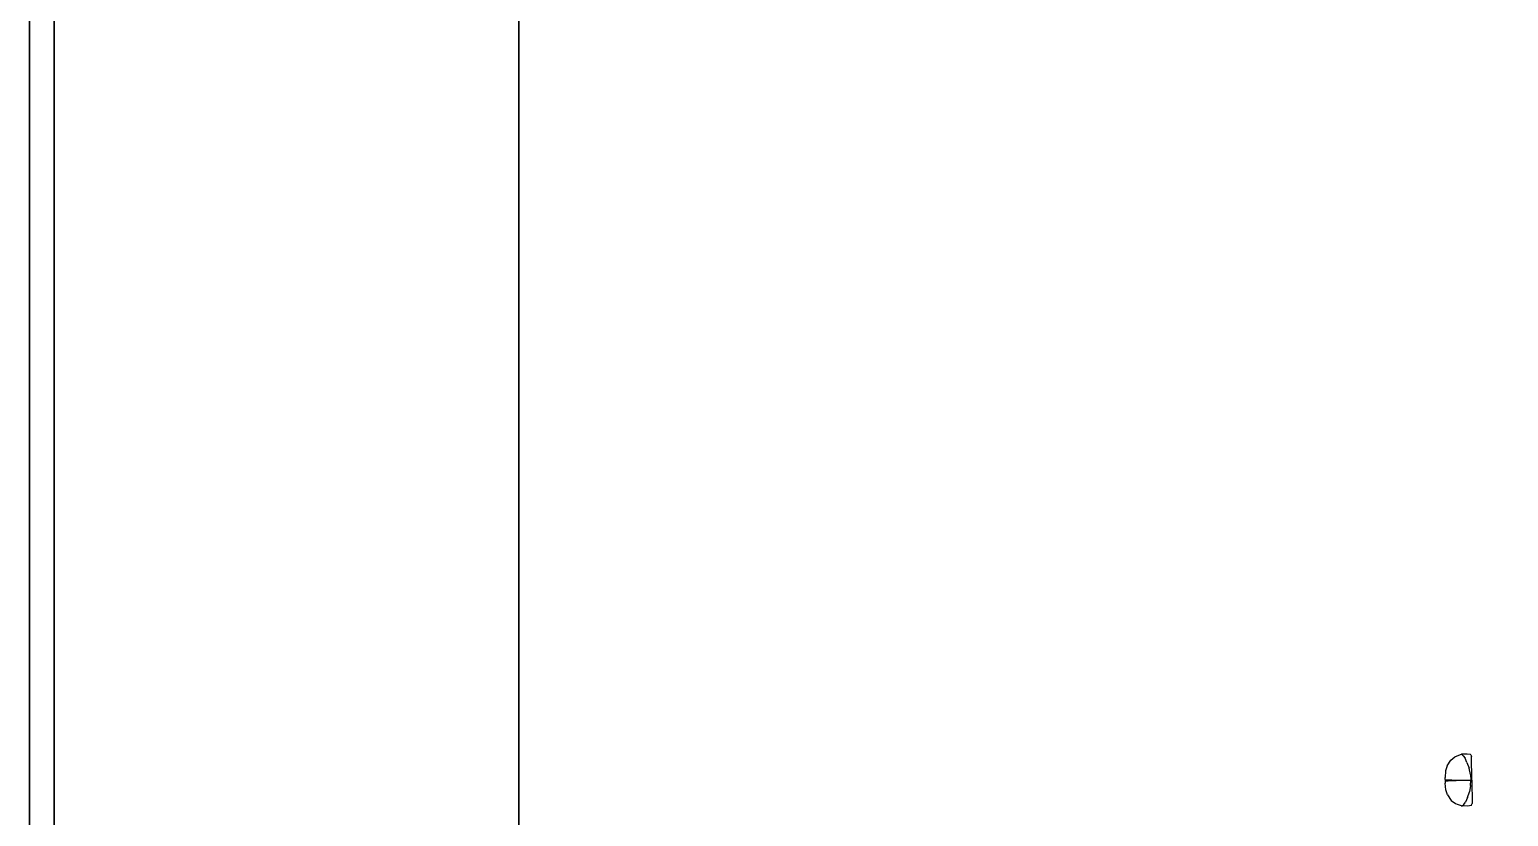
# Model space of a CAD drawing. Header units: inches. Extents: x -1841 to -80, y -100 to 1021.
# Drawn here: x -797.66 to -782.66, y 296.23 to 304.22 of the extents above; entities that cross this region are included whole.
import ezdxf

# ---------------------------------------------------------------- set-up
doc = ezdxf.new("R2010")
doc.units = ezdxf.units.IN
doc.header["$MEASUREMENT"] = 0
doc.layers.add('Edges', color=7, linetype='Continuous')
doc.layers.add('PDF_Geometry', color=7, linetype='Continuous', true_color=0x777777)

# ---------------------------------------------------------------- blocks, each defined once
blk = doc.blocks.new('Desktop Computer fr')
at = {"layer": 'Edges'}
for p, q in [((15.761, -8.778), (15.925, -8.725)), ((15.925, -8.725), (16.152, -8.708)), ((16.218, -8.708), (16.152, -8.708)), ((16.265, -8.708), (16.218, -8.708)), ((16.218, -8.708), (16.222, -8.733)), ((16.222, -8.733), (16.226, -8.809)), ((16.261, -8.733), (16.257, -8.809)), ((16.265, -8.708), (16.261, -8.733)), ((16.265, -8.708), (16.331, -8.708)), ((16.558, -8.725), (16.331, -8.708)), ((16.722, -8.778), (16.558, -8.725)), ((15.4, -9.23), (15.39, -9.262)), ((15.402, -9.225), (15.4, -9.23)), ((15.451, -9.1), (15.402, -9.225)), ((15.474, -9.042), (15.451, -9.1)), ((15.581, -8.904), (15.474, -9.042)), ((15.761, -8.778), (15.581, -8.904)), ((16.226, -8.809), (16.231, -8.932)), ((16.231, -8.932), (16.235, -9.072)), ((16.235, -9.072), (16.238, -9.219)), ((16.238, -9.219), (16.24, -9.385)), ((16.245, -9.219), (16.243, -9.385)), ((16.248, -9.072), (16.245, -9.219)), ((16.252, -8.932), (16.248, -9.072)), ((16.257, -8.809), (16.252, -8.932)), ((16.722, -8.778), (16.902, -8.904)), ((16.902, -8.904), (17.009, -9.042)), ((17.009, -9.042), (17.083, -9.23)), ((17.083, -9.23), (17.093, -9.262)), ((15.383, -9.45), (15.39, -9.262)), ((15.404, -9.559), (15.383, -9.45)), ((15.39, -9.262), (15.437, -9.314)), ((15.404, -9.559), (15.415, -9.566)), ((15.415, -9.565), (15.415, -9.566)), ((15.415, -9.566), (15.427, -9.571)), ((15.427, -9.571), (15.465, -9.591)), ((15.437, -9.314), (15.52, -9.373)), ((16.241, -9.591), (15.465, -9.591)), ((15.666, -9.435), (15.52, -9.373)), ((15.666, -9.435), (15.854, -9.504)), ((16.059, -9.542), (15.854, -9.504)), ((16.059, -9.542), (16.241, -9.552)), ((16.24, -9.385), (16.241, -9.431)), ((16.243, -9.385), (16.241, -9.431)), ((16.241, -9.431), (16.242, -9.432)), ((16.242, -9.432), (16.241, -9.514)), ((16.241, -9.514), (16.241, -9.552)), ((16.424, -9.542), (16.241, -9.552)), ((16.241, -9.552), (16.241, -9.591)), ((16.241, -9.591), (17.018, -9.591)), ((16.424, -9.542), (16.629, -9.504)), ((16.817, -9.435), (16.629, -9.504)), ((16.817, -9.435), (16.963, -9.373)), ((17.046, -9.314), (16.963, -9.373)), ((17.056, -9.571), (17.018, -9.591)), ((17.093, -9.262), (17.046, -9.314)), ((17.068, -9.566), (17.056, -9.571)), ((17.079, -9.559), (17.068, -9.566)), ((17.068, -9.565), (17.068, -9.566)), ((17.079, -9.559), (17.1, -9.45)), ((17.1, -9.45), (17.093, -9.262))]:
    blk.add_line(p, q, dxfattribs=at)

msp = doc.modelspace()

# ---------------------------------------------------------------- linework, layer by layer
at = {"layer": 'PDF_Geometry', "color": 7, "lineweight": 25}
msp.add_lwpolyline([(-770.196, 321.498), (-797.413, 321.498), (-797.661, 321.498), (-797.661, 321.415), (-797.661, 321.249), (-797.661, 282.037), (-797.413, 282.037), (-795.345, 282.037), (-796.586, 282.037), (-797.413, 282.037), (-792.698, 282.037), (-792.698, 316.617), (-749.019, 316.617), (-792.698, 316.617), (-792.698, 282.037), (-797.413, 282.037), (-797.413, 321.249), (-797.413, 282.037), (-797.661, 282.037), (-797.661, 321.498), (-749.019, 321.498), (-749.019, 327.867)], dxfattribs=at)

# ---------------------------------------------------------------- block references
at = {"color": 7, "lineweight": 25, "xscale": 0.3077821668246568, "yscale": 0.3077821668246568, "zscale": 0.3077821668246568, "rotation": 90.70697046951793}
msp.add_blockref('Desktop Computer fr', (-785.922, 291.569), dxfattribs=at)

doc.saveas('drawing.dxf')
